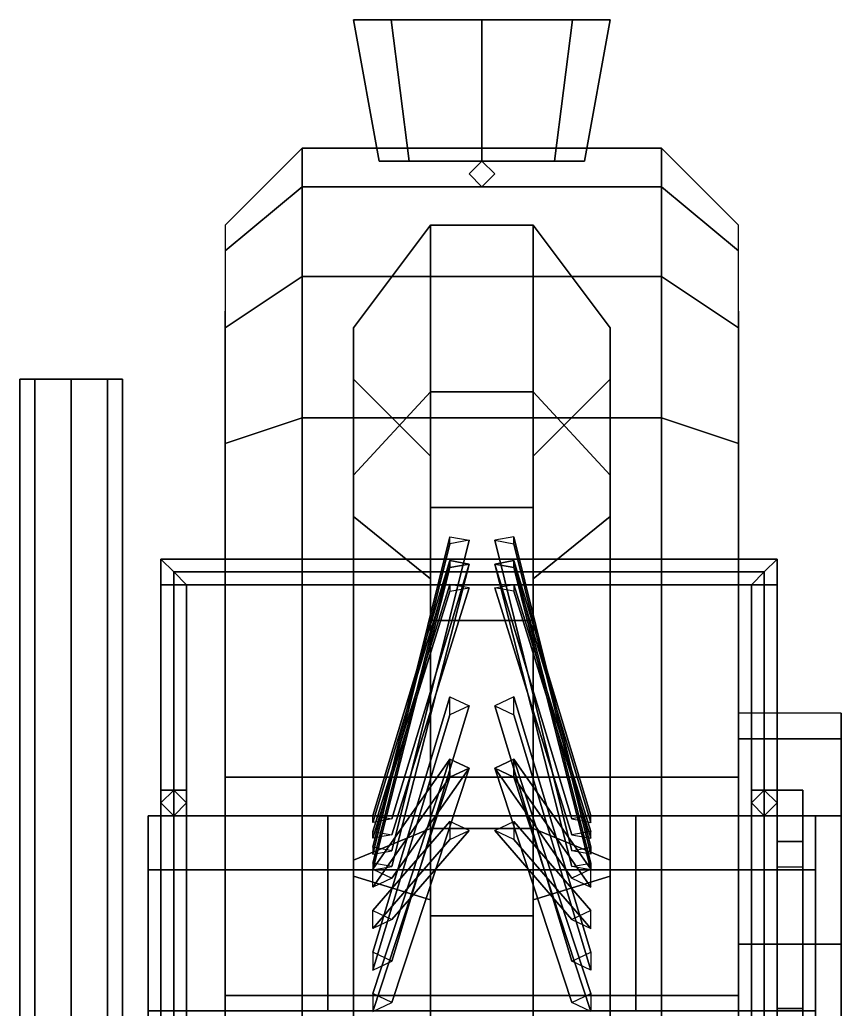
# Model space of a CAD drawing. Header units: millimetres. Extents: x -0.4 to 1.4, y -1.1 to 10.8.
# Drawn here: x -0.18 to 0.14, y 0.7647 to 1.15 of the extents above; entities that cross this region are included whole.
import ezdxf

# ---------------------------------------------------------------- set-up
doc = ezdxf.new("R2010")
doc.units = ezdxf.units.MM
doc.layers.add('chain', color=3, linetype='Continuous')
doc.layers.add('wheels', color=2, linetype='Continuous')

msp = doc.modelspace()

# ---------------------------------------------------------------- linework, layer by layer
for points in [[(-0.03536, 1.15, 0.61036), (-0.05, 1.15, 0.575), (-0.04, 1.095, 0.575), (-0.02828, 1.095, 0.60328)], [(-0.05, 1.15, 0.575), (-0.03536, 1.15, 0.53964), (-0.02828, 1.095, 0.54672), (-0.04, 1.095, 0.575)], [(-0.05, 1.15, 0.575), (-0.03536, 1.15, 0.61036), (0, 1.15, 0.625), (-0.03536, 1.15, 0.53964)], [(0, 1.15, 0.625), (-0.03536, 1.15, 0.61036), (-0.02828, 1.095, 0.60328), (0, 1.095, 0.615)], [(-0.03536, 1.15, 0.53964), (0, 1.15, 0.525), (0, 1.095, 0.535), (-0.02828, 1.095, 0.54672)], [(-0.03536, 1.15, 0.53964), (0, 1.15, 0.625), (0.03536, 1.15, 0.61036), (0, 1.15, 0.525)], [(0.03536, 1.15, 0.61036), (0, 1.15, 0.625), (0, 1.095, 0.615), (0.02828, 1.095, 0.60328)], [(0, 1.15, 0.525), (0.03536, 1.15, 0.53964), (0.02828, 1.095, 0.54672), (0, 1.095, 0.535)], [(0, 1.15, 0.525), (0.03536, 1.15, 0.61036), (0.05, 1.15, 0.575), (0.03536, 1.15, 0.53964)], [(0.05, 1.15, 0.575), (0.03536, 1.15, 0.61036), (0.02828, 1.095, 0.60328), (0.04, 1.095, 0.575)], [(0.03536, 1.15, 0.53964), (0.05, 1.15, 0.575), (0.04, 1.095, 0.575), (0.02828, 1.095, 0.54672)], [(-0.07, 1.085, 0.445), (-0.07, 1.1, 0.37), (-0.1, 1.07, 0.37), (-0.1, 1.06, 0.425)], [(-0.07, 1.1, 0.37), (-0.07, 1.1, 0.335), (-0.1, 1.07, 0.335), (-0.1, 1.07, 0.37)], [(-0.07, 1.1, 0.37), (-0.07, 1.085, 0.445), (0.07, 1.085, 0.445), (0.07, 1.1, 0.37)], [(-0.07, 1.1, 0.335), (-0.07, 1.1, 0.37), (0.07, 1.1, 0.37), (0.07, 1.1, 0.335)], [(0.07, 1.1, 0.37), (0.07, 1.085, 0.445), (0.1, 1.06, 0.425), (0.1, 1.07, 0.37)], [(0.07, 1.1, 0.335), (0.07, 1.1, 0.37), (0.1, 1.07, 0.37), (0.1, 1.07, 0.335)], [(0, 1.095, 0.615), (-0.02828, 1.095, 0.60328), (-0.04, 1.095, 0.575), (0.02828, 1.095, 0.60328)], [(0.02828, 1.095, 0.60328), (-0.04, 1.095, 0.575), (-0.02828, 1.095, 0.54672), (0.04, 1.095, 0.575)], [(0.04, 1.095, 0.575), (-0.02828, 1.095, 0.54672), (0, 1.095, 0.535), (0.02828, 1.095, 0.54672)], [(0, 1.095, 0.39), (-0.005, 1.09, 0.415), (-0.005, 1.09, 0.585), (0, 1.095, 0.585)], [(0, 1.085, 0.585), (0.005, 1.09, 0.585), (0, 1.095, 0.585), (-0.005, 1.09, 0.585)], [(0.005, 1.09, 0.415), (0, 1.095, 0.39), (0, 1.095, 0.585), (0.005, 1.09, 0.585)], [(-0.005, 1.09, 0.415), (0, 1.085, 0.445), (0, 1.085, 0.585), (-0.005, 1.09, 0.585)], [(0, 1.085, 0.445), (0.005, 1.09, 0.415), (0.005, 1.09, 0.585), (0, 1.085, 0.585)], [(-0.07, 1.05, 0.52), (-0.07, 1.085, 0.445), (-0.1, 1.06, 0.425), (-0.1, 1.03, 0.5)], [(-0.07, 1.085, 0.445), (-0.07, 1.05, 0.52), (0.07, 1.05, 0.52), (0.07, 1.085, 0.445)], [(0.07, 1.085, 0.445), (0.07, 1.05, 0.52), (0.1, 1.03, 0.5), (0.1, 1.06, 0.425)], [(-0.07, 0.995, 0.595), (-0.07, 1.05, 0.52), (-0.1, 1.03, 0.5), (-0.1, 0.985, 0.56)], [(-0.07, 1.05, 0.52), (-0.07, 0.995, 0.595), (0.07, 0.995, 0.595), (0.07, 1.05, 0.52)], [(0.07, 1.05, 0.52), (0.07, 0.995, 0.595), (0.1, 0.985, 0.56), (0.1, 1.03, 0.5)], [(-0.1, 0.74, 0.375), (-0.1, 1.03, 0.5), (-0.1, 1.03658, 0.48356), (-0.1, 0.755, 0.365)], [(0.1, 0.755, 0.365), (0.1, 1.03658, 0.48356), (0.1, 1.03, 0.5), (0.1, 0.74, 0.375)], [(-0.17414, 1.01, 0.14414), (-0.18, 1.01, 0.13), (-0.18, 0.14, 0.13), (-0.17414, 0.14, 0.14414)], [(-0.18, 1.01, 0.13), (-0.17414, 1.01, 0.11586), (-0.17414, 0.14, 0.11586), (-0.18, 0.14, 0.13)], [(-0.18, 1.01, 0.13), (-0.17414, 1.01, 0.14414), (-0.16, 1.01, 0.15), (-0.14586, 1.01, 0.14414)], [(-0.17414, 1.01, 0.11586), (-0.18, 1.01, 0.13), (-0.14586, 1.01, 0.14414), (-0.14, 1.01, 0.13)], [(-0.16, 1.01, 0.15), (-0.17414, 1.01, 0.14414), (-0.17414, 0.14, 0.14414), (-0.16, 0.14, 0.15)], [(-0.17414, 1.01, 0.11586), (-0.16, 1.01, 0.11), (-0.16, 0.14, 0.11), (-0.17414, 0.14, 0.11586)], [(-0.16, 1.01, 0.11), (-0.17414, 1.01, 0.11586), (-0.14, 1.01, 0.13), (-0.14586, 1.01, 0.11586)], [(-0.14586, 1.01, 0.14414), (-0.16, 1.01, 0.15), (-0.16, 0.14, 0.15), (-0.14586, 0.14, 0.14414)], [(-0.16, 1.01, 0.11), (-0.14586, 1.01, 0.11586), (-0.14586, 0.14, 0.11586), (-0.16, 0.14, 0.11)], [(-0.14, 1.01, 0.13), (-0.14586, 1.01, 0.14414), (-0.14586, 0.14, 0.14414), (-0.14, 0.14, 0.13)], [(-0.14586, 1.01, 0.11586), (-0.14, 1.01, 0.13), (-0.14, 0.14, 0.13), (-0.14586, 0.14, 0.11586)], [(-0.07, 0.94, 0.64), (-0.07, 0.995, 0.595), (-0.1, 0.985, 0.56), (-0.1, 0.94, 0.605)], [(-0.07, 0.995, 0.595), (-0.07, 0.94, 0.64), (0.07, 0.94, 0.64), (0.07, 0.995, 0.595)], [(0.07, 0.995, 0.595), (0.07, 0.94, 0.64), (0.1, 0.94, 0.605), (0.1, 0.985, 0.56)], [(-0.12, 0.935, 0.82), (-0.125, 0.94, 0.815), (-0.125, 0.93, 0.815), (-0.12, 0.93, 0.82)], [(-0.125, 0.94, 0.815), (-0.12, 0.935, 0.81), (-0.12, 0.93, 0.81), (-0.125, 0.93, 0.815)], [(0.11, 0.935, 0.82), (0.115, 0.94, 0.815), (-0.125, 0.94, 0.815), (-0.12, 0.935, 0.82)], [(0.115, 0.94, 0.815), (0.11, 0.935, 0.81), (-0.12, 0.935, 0.81), (-0.125, 0.94, 0.815)], [(-0.07, 0.855, 0.685), (-0.07, 0.94, 0.64), (-0.1, 0.94, 0.605), (-0.1, 0.855, 0.655)], [(-0.07, 0.94, 0.64), (-0.07, 0.855, 0.685), (0.07, 0.855, 0.685), (0.07, 0.94, 0.64)], [(0.07, 0.94, 0.64), (0.07, 0.855, 0.685), (0.1, 0.855, 0.655), (0.1, 0.94, 0.605)], [(0.115, 0.94, 0.815), (0.11, 0.935, 0.82), (0.11, 0.93, 0.82), (0.115, 0.93, 0.815)], [(0.11, 0.935, 0.81), (0.115, 0.94, 0.815), (0.115, 0.93, 0.815), (0.11, 0.93, 0.81)], [(-0.115, 0.93, 0.815), (-0.12, 0.935, 0.82), (-0.12, 0.93, 0.82), (-0.115, 0.93, 0.815)], [(-0.12, 0.935, 0.81), (-0.115, 0.93, 0.815), (-0.115, 0.93, 0.815), (-0.12, 0.93, 0.81)], [(0.105, 0.93, 0.815), (0.11, 0.935, 0.82), (-0.12, 0.935, 0.82), (-0.115, 0.93, 0.815)], [(0.11, 0.935, 0.81), (0.105, 0.93, 0.815), (-0.115, 0.93, 0.815), (-0.12, 0.935, 0.81)], [(0.11, 0.935, 0.82), (0.105, 0.93, 0.815), (0.105, 0.93, 0.815), (0.11, 0.93, 0.82)], [(0.105, 0.93, 0.815), (0.11, 0.935, 0.81), (0.11, 0.93, 0.81), (0.105, 0.93, 0.815)], [(-0.12, 0.93, 0.82), (-0.125, 0.93, 0.815), (-0.125, 0.85, 0.775), (-0.12, 0.85, 0.78)], [(-0.125, 0.93, 0.815), (-0.12, 0.93, 0.81), (-0.12, 0.85, 0.77), (-0.125, 0.85, 0.775)], [(-0.115, 0.93, 0.815), (-0.12, 0.93, 0.82), (-0.12, 0.85, 0.78), (-0.115, 0.85, 0.775)], [(-0.12, 0.93, 0.81), (-0.115, 0.93, 0.815), (-0.115, 0.85, 0.775), (-0.12, 0.85, 0.77)], [(0.11, 0.93, 0.82), (0.105, 0.93, 0.815), (0.105, 0.85, 0.775), (0.11, 0.85, 0.78)], [(0.105, 0.93, 0.815), (0.11, 0.93, 0.81), (0.11, 0.85, 0.77), (0.105, 0.85, 0.775)], [(0.115, 0.93, 0.815), (0.11, 0.93, 0.82), (0.11, 0.85, 0.78), (0.115, 0.85, 0.775)], [(0.11, 0.93, 0.81), (0.115, 0.93, 0.815), (0.115, 0.85, 0.775), (0.11, 0.85, 0.77)], [(0.14, 0.87, 0.39), (0.14, 0.88, 0.34), (0.1, 0.88, 0.34), (0.1, 0.87, 0.39)], [(0.1, 0.87, 0.39), (0.1, 0.88, 0.34), (0.1, 0.84, 0.36), (0.1, 0.81, 0.41)], [(0.14, 0.81, 0.41), (0.14, 0.84, 0.36), (0.14, 0.88, 0.34), (0.14, 0.87, 0.39)], [(0.14, 0.84, 0.43), (0.14, 0.87, 0.39), (0.1, 0.87, 0.39), (0.1, 0.84, 0.43)], [(0.1, 0.84, 0.43), (0.1, 0.87, 0.39), (0.1, 0.81, 0.41), (0.1, 0.76, 0.44)], [(0.14, 0.76, 0.44), (0.14, 0.81, 0.41), (0.14, 0.87, 0.39), (0.14, 0.84, 0.43)], [(-0.07, 0.77, 0.705), (-0.07, 0.855, 0.685), (-0.1, 0.855, 0.655), (-0.1, 0.77, 0.675)], [(-0.07, 0.855, 0.685), (-0.07, 0.77, 0.705), (0.07, 0.77, 0.705), (0.07, 0.855, 0.685)], [(0.07, 0.855, 0.685), (0.07, 0.77, 0.705), (0.1, 0.77, 0.675), (0.1, 0.855, 0.655)], [(-0.125, 0.845, 0.775), (-0.12, 0.85, 0.77), (-0.12, 0.85, 0.625), (-0.125, 0.845, 0.625)], [(-0.12, 0.85, 0.78), (-0.125, 0.85, 0.775), (-0.125, 0.84, 0.775), (-0.12, 0.84, 0.78)], [(-0.125, 0.85, 0.775), (-0.12, 0.85, 0.77), (-0.12, 0.84, 0.77), (-0.125, 0.84, 0.775)], [(-0.12, 0.85, 0.77), (-0.115, 0.845, 0.775), (-0.115, 0.845, 0.625), (-0.12, 0.85, 0.625)], [(-0.115, 0.85, 0.775), (-0.12, 0.85, 0.78), (-0.12, 0.84, 0.78), (-0.115, 0.84, 0.775)], [(-0.12, 0.85, 0.77), (-0.115, 0.85, 0.775), (-0.115, 0.84, 0.775), (-0.12, 0.84, 0.77)], [(0.105, 0.845, 0.775), (0.11, 0.85, 0.77), (0.11, 0.85, 0.625), (0.105, 0.845, 0.625)], [(0.11, 0.85, 0.78), (0.105, 0.85, 0.775), (0.105, 0.84, 0.775), (0.11, 0.84, 0.78)], [(0.105, 0.85, 0.775), (0.11, 0.85, 0.77), (0.11, 0.84, 0.77), (0.105, 0.84, 0.775)], [(0.11, 0.85, 0.77), (0.115, 0.845, 0.775), (0.115, 0.845, 0.625), (0.11, 0.85, 0.625)], [(0.115, 0.85, 0.775), (0.11, 0.85, 0.78), (0.11, 0.84, 0.78), (0.115, 0.84, 0.775)], [(0.11, 0.85, 0.77), (0.115, 0.85, 0.775), (0.115, 0.84, 0.775), (0.11, 0.84, 0.77)], [(-0.12, 0.84, 0.77), (-0.125, 0.845, 0.775), (-0.125, 0.845, 0.625), (-0.12, 0.84, 0.625)], [(-0.115, 0.845, 0.775), (-0.12, 0.84, 0.77), (-0.12, 0.84, 0.625), (-0.115, 0.845, 0.625)], [(0.11, 0.84, 0.77), (0.105, 0.845, 0.775), (0.105, 0.845, 0.625), (0.11, 0.84, 0.625)], [(0.115, 0.845, 0.775), (0.11, 0.84, 0.77), (0.11, 0.84, 0.625), (0.115, 0.845, 0.625)], [(-0.06, 0.81899, 0.40466), (-0.06, 0.84, 0.34), (-0.13, 0.84, 0.34), (-0.13, 0.81899, 0.40466)], [(-0.06, 0.84, 0.34), (-0.06, 0.81899, 0.27534), (-0.13, 0.81899, 0.27534), (-0.13, 0.84, 0.34)], [(-0.13, 0.81899, 0.40466), (-0.13, 0.84, 0.34), (-0.13, 0.74618, 0.35176)], [(-0.13, 0.84, 0.34), (-0.13, 0.81899, 0.27534), (-0.13, 0.74618, 0.32824), (-0.13, 0.74618, 0.35176)], [(-0.12, 0.84, 0.78), (-0.125, 0.84, 0.775), (-0.125, 0.605, 0.76), (-0.12, 0.605, 0.765)], [(-0.125, 0.84, 0.775), (-0.12, 0.84, 0.77), (-0.12, 0.605, 0.755), (-0.125, 0.605, 0.76)], [(-0.115, 0.84, 0.775), (-0.12, 0.84, 0.78), (-0.12, 0.605, 0.765), (-0.115, 0.605, 0.76)], [(-0.12, 0.84, 0.77), (-0.115, 0.84, 0.775), (-0.115, 0.605, 0.76), (-0.12, 0.605, 0.755)], [(0.06, 0.84, 0.34), (0.06, 0.81899, 0.40466), (0.13, 0.81899, 0.40466), (0.13, 0.84, 0.34)], [(0.06, 0.81899, 0.27534), (0.06, 0.84, 0.34), (0.13, 0.84, 0.34), (0.13, 0.81899, 0.27534)], [(0.14, 0.79, 0.47), (0.14, 0.84, 0.43), (0.1, 0.84, 0.43), (0.1, 0.79, 0.47)], [(0.1, 0.79, 0.47), (0.1, 0.84, 0.43), (0.1, 0.76, 0.44), (0.1, 0.74, 0.48)], [(0.11, 0.84, 0.78), (0.105, 0.84, 0.775), (0.105, 0.605, 0.76), (0.11, 0.605, 0.765)], [(0.105, 0.84, 0.775), (0.11, 0.84, 0.77), (0.11, 0.605, 0.755), (0.105, 0.605, 0.76)], [(0.115, 0.84, 0.775), (0.11, 0.84, 0.78), (0.11, 0.605, 0.765), (0.115, 0.605, 0.76)], [(0.11, 0.84, 0.77), (0.115, 0.84, 0.775), (0.115, 0.605, 0.76), (0.11, 0.605, 0.755)], [(0.13, 0.84, 0.34), (0.13, 0.81899, 0.40466), (0.13, 0.74618, 0.35176), (0.13, 0.74618, 0.32824)], [(0.13, 0.81899, 0.27534), (0.13, 0.84, 0.34), (0.13, 0.74618, 0.32824)], [(0.14, 0.74, 0.48), (0.14, 0.76, 0.44), (0.14, 0.84, 0.43), (0.14, 0.79, 0.47)], [(-0.1, 0.81, 0.62), (-0.1, 0.81494, 0.66443), (-0.1, 0.8296, 0.66098), (-0.1, 0.825, 0.615)], [(0.1, 0.825, 0.615), (0.1, 0.8296, 0.66098), (0.1, 0.81494, 0.66443), (0.1, 0.81, 0.62)], [(-0.1, 0.735, 0.365), (-0.1, 0.81, 0.62), (-0.1, 0.825, 0.615), (-0.1, 0.755, 0.365)], [(0.1, 0.755, 0.365), (0.1, 0.825, 0.615), (0.1, 0.81, 0.62), (0.1, 0.735, 0.365)], [(-0.06, 0.76399, 0.44462), (-0.06, 0.81899, 0.40466), (-0.13, 0.81899, 0.40466), (-0.13, 0.76399, 0.44462)], [(-0.06, 0.81899, 0.27534), (-0.06, 0.76399, 0.23538), (-0.13, 0.76399, 0.23538), (-0.13, 0.81899, 0.27534)], [(-0.13, 0.76399, 0.44462), (-0.13, 0.81899, 0.40466), (-0.13, 0.74618, 0.35176), (-0.13, 0.72382, 0.35902)], [(-0.13, 0.81899, 0.27534), (-0.13, 0.76399, 0.23538), (-0.13, 0.74618, 0.32824)], [(0.06, 0.81899, 0.40466), (0.06, 0.76399, 0.44462), (0.13, 0.76399, 0.44462), (0.13, 0.81899, 0.40466)], [(0.06, 0.76399, 0.23538), (0.06, 0.81899, 0.27534), (0.13, 0.81899, 0.27534), (0.13, 0.76399, 0.23538)], [(0.13, 0.81899, 0.40466), (0.13, 0.76399, 0.44462), (0.13, 0.74618, 0.35176)], [(0.13, 0.76399, 0.23538), (0.13, 0.81899, 0.27534), (0.13, 0.74618, 0.32824), (0.13, 0.72382, 0.32098)], [(0.14, 0.74, 0.48), (0.14, 0.79, 0.47), (0.1, 0.79, 0.47), (0.1, 0.74, 0.48)], [(-0.07, 0.685, 0.705), (-0.07, 0.77, 0.705), (-0.1, 0.77, 0.675), (-0.1, 0.685, 0.675)], [(-0.07, 0.77, 0.705), (-0.07, 0.685, 0.705), (0.07, 0.685, 0.705), (0.07, 0.77, 0.705)], [(0.07, 0.77, 0.705), (0.07, 0.685, 0.705), (0.1, 0.685, 0.675), (0.1, 0.77, 0.675)]]:
    msp.add_3dface(points)
at = {"layer": 'chain'}
for points in [[(0.125, 0.83, 0.405), (0.125, 0.85, 0.34), (0.115, 0.85, 0.34), (0.115, 0.83, 0.405)], [(0.125, 0.85, 0.34), (0.125, 0.83, 0.275), (0.115, 0.83, 0.275), (0.115, 0.85, 0.34)], [(0.115, 0.83, 0.405), (0.115, 0.85, 0.34), (0.115, 0.84, 0.34), (0.115, 0.82, 0.405)], [(0.115, 0.85, 0.34), (0.115, 0.83, 0.275), (0.115, 0.82, 0.275), (0.115, 0.84, 0.34)], [(0.125, 0.82, 0.405), (0.125, 0.84, 0.34), (0.125, 0.85, 0.34), (0.125, 0.83, 0.405)], [(0.125, 0.84, 0.34), (0.125, 0.82, 0.275), (0.125, 0.83, 0.275), (0.125, 0.85, 0.34)], [(0.125, 0.83, 0.275), (0.125, 0.765, 0.225), (0.115, 0.765, 0.225), (0.115, 0.83, 0.275)], [(0.115, 0.83, 0.275), (0.115, 0.765, 0.225), (0.115, 0.765, 0.235), (0.115, 0.82, 0.275)], [(0.125, 0.82, 0.275), (0.125, 0.765, 0.235), (0.125, 0.765, 0.225), (0.125, 0.83, 0.275)], [(0.125, 0.765, 0.235), (0.125, 0.82, 0.275), (0.115, 0.82, 0.275), (0.115, 0.765, 0.235)], [(0.125, 0.765, 0.225), (0.125, 0.22, 0.18), (0.115, 0.22, 0.18), (0.115, 0.765, 0.225)], [(0.125, 0.22, 0.19), (0.125, 0.765, 0.235), (0.115, 0.765, 0.235), (0.115, 0.22, 0.19)], [(0.115, 0.765, 0.225), (0.115, 0.22, 0.18), (0.115, 0.22, 0.19), (0.115, 0.765, 0.235)], [(0.125, 0.765, 0.235), (0.125, 0.22, 0.19), (0.125, 0.22, 0.18), (0.125, 0.765, 0.225)]]:
    msp.add_3dface(points, dxfattribs=at)
at = {"layer": 'wheels'}
for points in [[(-0.02, 1.00507, 0.53985), (-0.02, 1.07, 0.34), (-0.05, 1.03, 0.34), (-0.05, 0.97271, 0.51634)], [(-0.02, 1.07, 0.34), (-0.02, 1.00507, 0.14015), (-0.05, 0.97271, 0.16366), (-0.05, 1.03, 0.34)], [(0.02, 1.00507, 0.53985), (0.02, 1.07, 0.34), (-0.02, 1.07, 0.34), (-0.02, 1.00507, 0.53985)], [(0.02, 1.07, 0.34), (0.02, 1.00507, 0.14015), (-0.02, 1.00507, 0.14015), (-0.02, 1.07, 0.34)], [(0.02, 1.07, 0.34), (0.02, 1.00507, 0.53985), (0.05, 0.97271, 0.51634), (0.05, 1.03, 0.34)], [(0.02, 1.00507, 0.14015), (0.02, 1.07, 0.34), (0.05, 1.03, 0.34), (0.05, 0.97271, 0.16366)], [(-0.05, 0.97271, 0.51634), (-0.05, 1.03, 0.34), (-0.05, 1.01, 0.34), (-0.05, 0.95652, 0.50458)], [(-0.05, 1.03, 0.34), (-0.05, 0.97271, 0.16366), (-0.05, 0.95652, 0.17542), (-0.05, 1.01, 0.34)], [(0.05, 1.03, 0.34), (0.05, 0.97271, 0.51634), (0.05, 0.95652, 0.50458), (0.05, 1.01, 0.34)], [(0.05, 0.97271, 0.16366), (0.05, 1.03, 0.34), (0.05, 1.01, 0.34), (0.05, 0.95652, 0.17542)], [(-0.02, 0.93225, 0.19305), (-0.02, 0.98, 0.34), (-0.05, 1.01, 0.34), (-0.05, 0.95652, 0.17542)], [(-0.02, 0.98, 0.34), (-0.02, 0.93225, 0.48695), (-0.05, 0.95652, 0.50458), (-0.05, 1.01, 0.34)], [(0.02, 0.93225, 0.48695), (0.02, 0.98, 0.34), (0.05, 1.01, 0.34), (0.05, 0.95652, 0.50458)], [(0.02, 0.98, 0.34), (0.02, 0.93225, 0.19305), (0.05, 0.95652, 0.17542), (0.05, 1.01, 0.34)], [(-0.02, 0.83507, 0.66336), (-0.02, 1.00507, 0.53985), (-0.05, 0.97271, 0.51634), (-0.05, 0.82271, 0.62532)], [(-0.02, 1.00507, 0.14015), (-0.02, 0.83507, 0.01664), (-0.05, 0.82271, 0.05468), (-0.05, 0.97271, 0.16366)], [(0.02, 0.83507, 0.66336), (0.02, 1.00507, 0.53985), (-0.02, 1.00507, 0.53985), (-0.02, 0.83507, 0.66336)], [(0.02, 1.00507, 0.14015), (0.02, 0.83507, 0.01664), (-0.02, 0.83507, 0.01664), (-0.02, 1.00507, 0.14015)], [(0.02, 0.83507, 0.01664), (0.02, 1.00507, 0.14015), (0.05, 0.97271, 0.16366), (0.05, 0.82271, 0.05468)], [(0.02, 1.00507, 0.53985), (0.02, 0.83507, 0.66336), (0.05, 0.82271, 0.62532), (0.05, 0.97271, 0.51634)], [(-0.02, 0.93225, 0.48695), (-0.02, 0.98, 0.34), (-0.02, 0.96, 0.34), (-0.02, 0.91607, 0.47519)], [(-0.02, 0.98, 0.34), (-0.02, 0.93225, 0.19305), (-0.02, 0.91607, 0.20481), (-0.02, 0.96, 0.34)], [(0.02, 0.91607, 0.47519), (0.02, 0.96, 0.34), (0.02, 0.98, 0.34), (0.02, 0.93225, 0.48695)], [(0.02, 0.96, 0.34), (0.02, 0.91607, 0.20481), (0.02, 0.93225, 0.19305), (0.02, 0.98, 0.34)], [(0.02, 0.98, 0.34), (0.02, 0.93225, 0.48695), (0.02, 0.91607, 0.47519), (0.02, 0.96, 0.34)], [(0.02, 0.93225, 0.19305), (0.02, 0.98, 0.34), (0.02, 0.96, 0.34), (0.02, 0.91607, 0.20481)], [(-0.05, 0.82271, 0.62532), (-0.05, 0.97271, 0.51634), (-0.05, 0.95652, 0.50458), (-0.05, 0.81652, 0.6063)], [(-0.05, 0.97271, 0.16366), (-0.05, 0.82271, 0.05468), (-0.05, 0.81652, 0.0737), (-0.05, 0.95652, 0.17542)], [(0.05, 0.82271, 0.05468), (0.05, 0.97271, 0.16366), (0.05, 0.95652, 0.17542), (0.05, 0.81652, 0.0737)], [(0.05, 0.97271, 0.51634), (0.05, 0.82271, 0.62532), (0.05, 0.81652, 0.6063), (0.05, 0.95652, 0.50458)], [(0.02, 0.91607, 0.20481), (0.02, 0.96, 0.34), (-0.02, 0.96, 0.34), (-0.02, 0.91607, 0.20481)], [(0.02, 0.96, 0.34), (0.02, 0.91607, 0.47519), (-0.02, 0.91607, 0.47519), (-0.02, 0.96, 0.34)], [(-0.02, 0.80725, 0.10224), (-0.02, 0.93225, 0.19305), (-0.05, 0.95652, 0.17542), (-0.05, 0.81652, 0.0737)], [(-0.02, 0.93225, 0.48695), (-0.02, 0.80725, 0.57776), (-0.05, 0.81652, 0.6063), (-0.05, 0.95652, 0.50458)], [(0.02, 0.93225, 0.19305), (0.02, 0.80725, 0.10224), (0.05, 0.81652, 0.0737), (0.05, 0.95652, 0.17542)], [(0.02, 0.80725, 0.57776), (0.02, 0.93225, 0.48695), (0.05, 0.95652, 0.50458), (0.05, 0.81652, 0.6063)], [(-0.0425, 0.82774, 0.37772), (-0.0425, 0.82507, 0.38596), (-0.0125, 0.94597, 0.38318), (-0.0125, 0.94865, 0.37495)], [(-0.035, 0.82641, 0.38184), (-0.0425, 0.82774, 0.37772), (-0.0125, 0.94865, 0.37495), (-0.005, 0.94731, 0.37906)], [(0.035, 0.82641, 0.29816), (0.0425, 0.82774, 0.30228), (0.0125, 0.94865, 0.30505), (0.005, 0.94731, 0.30094)], [(0.0425, 0.82774, 0.30228), (0.0425, 0.82507, 0.29404), (0.0125, 0.94597, 0.29682), (0.0125, 0.94865, 0.30505)], [(-0.0425, 0.82507, 0.38596), (-0.035, 0.82641, 0.38184), (-0.005, 0.94731, 0.37906), (-0.0125, 0.94597, 0.38318)], [(0.0425, 0.82507, 0.29404), (0.035, 0.82641, 0.29816), (0.005, 0.94731, 0.30094), (0.0125, 0.94597, 0.29682)], [(-0.0425, 0.82156, 0.39674), (-0.0425, 0.81889, 0.40498), (-0.0125, 0.9367, 0.41171), (-0.0125, 0.93938, 0.40348)], [(-0.035, 0.82023, 0.40086), (-0.0425, 0.82156, 0.39674), (-0.0125, 0.93938, 0.40348), (-0.005, 0.93804, 0.4076)], [(-0.0425, 0.8401, 0.34032), (-0.035, 0.83877, 0.3362), (-0.005, 0.93804, 0.2724), (-0.0125, 0.93938, 0.27652)], [(-0.0425, 0.83743, 0.33209), (-0.0425, 0.8401, 0.34032), (-0.0125, 0.93938, 0.27652), (-0.0125, 0.9367, 0.26829)], [(-0.0425, 0.81889, 0.40498), (-0.035, 0.82023, 0.40086), (-0.005, 0.93804, 0.4076), (-0.0125, 0.9367, 0.41171)], [(-0.035, 0.83877, 0.3362), (-0.0425, 0.83743, 0.33209), (-0.0125, 0.9367, 0.26829), (-0.005, 0.93804, 0.2724)], [(0.0425, 0.8401, 0.33968), (0.035, 0.83877, 0.3438), (0.005, 0.93804, 0.4076), (0.0125, 0.93938, 0.40348)], [(0.035, 0.82023, 0.27914), (0.0425, 0.82156, 0.28326), (0.0125, 0.93938, 0.27652), (0.005, 0.93804, 0.2724)], [(0.035, 0.83877, 0.3438), (0.0425, 0.83743, 0.34791), (0.0125, 0.9367, 0.41171), (0.005, 0.93804, 0.4076)], [(0.0425, 0.81889, 0.27502), (0.035, 0.82023, 0.27914), (0.005, 0.93804, 0.2724), (0.0125, 0.9367, 0.26829)], [(0.0425, 0.83743, 0.34791), (0.0425, 0.8401, 0.33968), (0.0125, 0.93938, 0.40348), (0.0125, 0.9367, 0.41171)], [(0.0425, 0.82156, 0.28326), (0.0425, 0.81889, 0.27502), (0.0125, 0.9367, 0.26829), (0.0125, 0.93938, 0.27652)], [(-0.0425, 0.83392, 0.3213), (-0.035, 0.83259, 0.31718), (-0.005, 0.92877, 0.24387), (-0.0125, 0.9301, 0.24799)], [(-0.0425, 0.83125, 0.31306), (-0.0425, 0.83392, 0.3213), (-0.0125, 0.9301, 0.24799), (-0.0125, 0.92743, 0.23975)], [(-0.035, 0.83259, 0.31718), (-0.0425, 0.83125, 0.31306), (-0.0125, 0.92743, 0.23975), (-0.005, 0.92877, 0.24387)], [(-0.02, 0.80725, 0.57776), (-0.02, 0.93225, 0.48695), (-0.02, 0.91607, 0.47519), (-0.02, 0.80107, 0.55874)], [(-0.02, 0.93225, 0.19305), (-0.02, 0.80725, 0.10224), (-0.02, 0.80107, 0.12126), (-0.02, 0.91607, 0.20481)], [(0.0425, 0.83392, 0.3587), (0.035, 0.83259, 0.36282), (0.005, 0.92877, 0.43613), (0.0125, 0.9301, 0.43201)], [(0.035, 0.83259, 0.36282), (0.0425, 0.83125, 0.36694), (0.0125, 0.92743, 0.44025), (0.005, 0.92877, 0.43613)], [(0.0425, 0.83125, 0.36694), (0.0425, 0.83392, 0.3587), (0.0125, 0.9301, 0.43201), (0.0125, 0.92743, 0.44025)], [(0.02, 0.80107, 0.55874), (0.02, 0.91607, 0.47519), (0.02, 0.93225, 0.48695), (0.02, 0.80725, 0.57776)], [(0.02, 0.91607, 0.20481), (0.02, 0.80107, 0.12126), (0.02, 0.80725, 0.10224), (0.02, 0.93225, 0.19305)], [(0.02, 0.80725, 0.10224), (0.02, 0.93225, 0.19305), (0.02, 0.91607, 0.20481), (0.02, 0.80107, 0.12126)], [(0.02, 0.93225, 0.48695), (0.02, 0.80725, 0.57776), (0.02, 0.80107, 0.55874), (0.02, 0.91607, 0.47519)], [(0.02, 0.80107, 0.12126), (0.02, 0.91607, 0.20481), (-0.02, 0.91607, 0.20481), (-0.02, 0.80107, 0.12126)], [(0.02, 0.91607, 0.47519), (0.02, 0.80107, 0.55874), (-0.02, 0.80107, 0.55874), (-0.02, 0.91607, 0.47519)], [(-0.0425, 0.7869, 0.42797), (-0.0425, 0.7799, 0.43306), (-0.0125, 0.87934, 0.50188), (-0.0125, 0.88635, 0.49679)], [(-0.035, 0.7834, 0.43051), (-0.0425, 0.7869, 0.42797), (-0.0125, 0.88635, 0.49679), (-0.005, 0.88284, 0.49933)], [(0.035, 0.7834, 0.24949), (0.0425, 0.7869, 0.25203), (0.0125, 0.88635, 0.18321), (0.005, 0.88284, 0.18067)], [(0.0425, 0.7869, 0.25203), (0.0425, 0.7799, 0.24694), (0.0125, 0.87934, 0.17812), (0.0125, 0.88635, 0.18321)], [(-0.0425, 0.7799, 0.43306), (-0.035, 0.7834, 0.43051), (-0.005, 0.88284, 0.49933), (-0.0125, 0.87934, 0.50188)], [(0.0425, 0.7799, 0.24694), (0.035, 0.7834, 0.24949), (0.005, 0.88284, 0.18067), (0.0125, 0.87934, 0.17812)], [(-0.0425, 0.77072, 0.43972), (-0.0425, 0.76372, 0.44482), (-0.0125, 0.85507, 0.51951), (-0.0125, 0.86208, 0.51442)], [(-0.035, 0.76722, 0.44227), (-0.0425, 0.77072, 0.43972), (-0.0125, 0.86208, 0.51442), (-0.005, 0.85857, 0.51697)], [(-0.0425, 0.81927, 0.27554), (-0.035, 0.81576, 0.273), (-0.005, 0.85857, 0.16303), (-0.0125, 0.86208, 0.16558)], [(-0.0425, 0.81226, 0.27045), (-0.0425, 0.81927, 0.27554), (-0.0125, 0.86208, 0.16558), (-0.0125, 0.85507, 0.16049)], [(0.0425, 0.81927, 0.40446), (0.035, 0.81576, 0.407), (0.005, 0.85857, 0.51697), (0.0125, 0.86208, 0.51442)], [(0.035, 0.76722, 0.23773), (0.0425, 0.77072, 0.24028), (0.0125, 0.86208, 0.16558), (0.005, 0.85857, 0.16303)], [(0.0425, 0.81226, 0.40955), (0.0425, 0.81927, 0.40446), (0.0125, 0.86208, 0.51442), (0.0125, 0.85507, 0.51951)], [(0.0425, 0.77072, 0.24028), (0.0425, 0.76372, 0.23518), (0.0125, 0.85507, 0.16049), (0.0125, 0.86208, 0.16558)], [(-0.0425, 0.76372, 0.44482), (-0.035, 0.76722, 0.44227), (-0.005, 0.85857, 0.51697), (-0.0125, 0.85507, 0.51951)], [(-0.035, 0.81576, 0.273), (-0.0425, 0.81226, 0.27045), (-0.0125, 0.85507, 0.16049), (-0.005, 0.85857, 0.16303)], [(0.035, 0.81576, 0.407), (0.0425, 0.81226, 0.40955), (0.0125, 0.85507, 0.51951), (0.005, 0.85857, 0.51697)], [(0.0425, 0.76372, 0.23518), (0.035, 0.76722, 0.23773), (0.005, 0.85857, 0.16303), (0.0125, 0.85507, 0.16049)], [(0.06, 0.81899, 0.40466), (0.06, 0.84, 0.34), (-0.06, 0.84, 0.34), (-0.06, 0.81899, 0.40466)], [(0.06, 0.84, 0.34), (0.06, 0.81899, 0.27534), (-0.06, 0.81899, 0.27534), (-0.06, 0.84, 0.34)], [(-0.0425, 0.80309, 0.26379), (-0.035, 0.79958, 0.26124), (-0.005, 0.8343, 0.1454), (-0.0125, 0.83781, 0.14794)], [(-0.0425, 0.79608, 0.2587), (-0.0425, 0.80309, 0.26379), (-0.0125, 0.83781, 0.14794), (-0.0125, 0.8308, 0.14285)], [(0.0425, 0.80309, 0.41621), (0.035, 0.79958, 0.41876), (0.005, 0.8343, 0.5346), (0.0125, 0.83781, 0.53206)], [(0.0425, 0.79608, 0.4213), (0.0425, 0.80309, 0.41621), (0.0125, 0.83781, 0.53206), (0.0125, 0.8308, 0.53715)], [(-0.02, 0.62493, 0.66336), (-0.02, 0.83507, 0.66336), (-0.05, 0.82271, 0.62532), (-0.05, 0.63729, 0.62532)], [(-0.02, 0.83507, 0.01664), (-0.02, 0.62493, 0.01664), (-0.05, 0.63729, 0.05468), (-0.05, 0.82271, 0.05468)], [(-0.035, 0.79958, 0.26124), (-0.0425, 0.79608, 0.2587), (-0.0125, 0.8308, 0.14285), (-0.005, 0.8343, 0.1454)], [(0.02, 0.62493, 0.66336), (0.02, 0.83507, 0.66336), (-0.02, 0.83507, 0.66336), (-0.02, 0.62493, 0.66336)], [(0.02, 0.83507, 0.01664), (0.02, 0.62493, 0.01664), (-0.02, 0.62493, 0.01664), (-0.02, 0.83507, 0.01664)], [(0.035, 0.79958, 0.41876), (0.0425, 0.79608, 0.4213), (0.0125, 0.8308, 0.53715), (0.005, 0.8343, 0.5346)], [(0.02, 0.62493, 0.01664), (0.02, 0.83507, 0.01664), (0.05, 0.82271, 0.05468), (0.05, 0.63729, 0.05468)], [(0.02, 0.83507, 0.66336), (0.02, 0.62493, 0.66336), (0.05, 0.63729, 0.62532), (0.05, 0.82271, 0.62532)], [(-0.05, 0.63729, 0.62532), (-0.05, 0.82271, 0.62532), (-0.05, 0.81652, 0.6063), (-0.05, 0.64348, 0.6063)], [(-0.05, 0.82271, 0.05468), (-0.05, 0.63729, 0.05468), (-0.05, 0.64348, 0.0737), (-0.05, 0.81652, 0.0737)], [(0.05, 0.63729, 0.05468), (0.05, 0.82271, 0.05468), (0.05, 0.81652, 0.0737), (0.05, 0.64348, 0.0737)], [(0.05, 0.82271, 0.62532), (0.05, 0.63729, 0.62532), (0.05, 0.64348, 0.6063), (0.05, 0.81652, 0.6063)], [(0.06, 0.81899, 0.27534), (0.06, 0.76399, 0.23538), (-0.06, 0.76399, 0.23538), (-0.06, 0.81899, 0.27534)], [(0.06, 0.76399, 0.44462), (0.06, 0.81899, 0.40466), (-0.06, 0.81899, 0.40466), (-0.06, 0.76399, 0.44462)], [(-0.02, 0.65275, 0.10224), (-0.02, 0.80725, 0.10224), (-0.05, 0.81652, 0.0737), (-0.05, 0.64348, 0.0737)], [(-0.02, 0.80725, 0.57776), (-0.02, 0.65275, 0.57776), (-0.05, 0.64348, 0.6063), (-0.05, 0.81652, 0.6063)], [(0.02, 0.80725, 0.10224), (0.02, 0.65275, 0.10224), (0.05, 0.64348, 0.0737), (0.05, 0.81652, 0.0737)], [(0.02, 0.65275, 0.57776), (0.02, 0.80725, 0.57776), (0.05, 0.81652, 0.6063), (0.05, 0.64348, 0.6063)], [(-0.02, 0.65275, 0.57776), (-0.02, 0.80725, 0.57776), (-0.02, 0.80107, 0.55874), (-0.02, 0.65893, 0.55874)], [(-0.02, 0.80725, 0.10224), (-0.02, 0.65275, 0.10224), (-0.02, 0.65893, 0.12126), (-0.02, 0.80107, 0.12126)], [(0.02, 0.65893, 0.55874), (0.02, 0.80107, 0.55874), (0.02, 0.80725, 0.57776), (0.02, 0.65275, 0.57776)], [(0.02, 0.80107, 0.12126), (0.02, 0.65893, 0.12126), (0.02, 0.65275, 0.10224), (0.02, 0.80725, 0.10224)], [(0.02, 0.65275, 0.10224), (0.02, 0.80725, 0.10224), (0.02, 0.80107, 0.12126), (0.02, 0.65893, 0.12126)], [(0.02, 0.80725, 0.57776), (0.02, 0.65275, 0.57776), (0.02, 0.65893, 0.55874), (0.02, 0.80107, 0.55874)], [(0.02, 0.65893, 0.12126), (0.02, 0.80107, 0.12126), (-0.02, 0.80107, 0.12126), (-0.02, 0.65893, 0.12126)], [(0.02, 0.80107, 0.55874), (0.02, 0.65893, 0.55874), (-0.02, 0.65893, 0.55874), (-0.02, 0.80107, 0.55874)]]:
    msp.add_3dface(points, dxfattribs=at)

doc.saveas('drawing.dxf')
